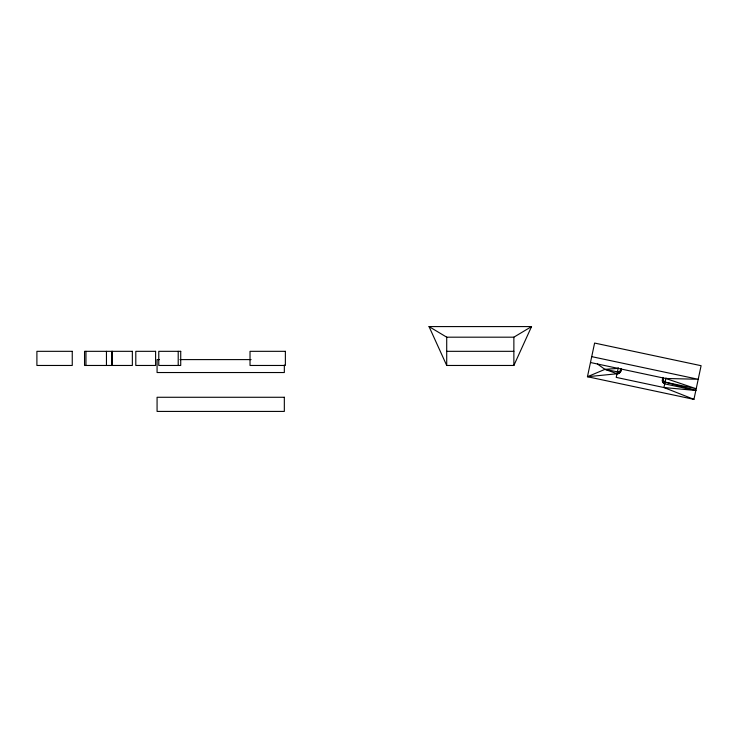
<?xml version="1.0" encoding="UTF-8"?>
<svg xmlns="http://www.w3.org/2000/svg" width="738" height="738" viewBox="0 0 738 738"><rect width="100%" height="100%" fill="white"/><g stroke="black" fill="none" stroke-linecap="round" stroke-linejoin="round"><path stroke-width="1.11" d="M618.13 368.391L604.939 369.36L587.448 376.721L693.941 399.359L701.1 365.697L594.607 343.059L587.448 376.721L618.462 373.622L620.593 371.74L620.815 369.609M620.824 371.048L621.276 368.539L620.593 371.74M618.269 367.745L616.221 377.386L663.932 387.533L695.833 390.485L664.717 383.871L662.549 382.007L662.899 378.548M617.743 373.769L618.13 371.98L620.114 371.113L621.202 369.258M618.462 373.622L618.85 371.832M619.136 373.327L619.523 371.537M619.736 372.902L620.114 371.113M620.224 372.367L620.612 370.577M662.235 380.596L662.918 377.386L662.927 380.208L665.086 382.118L695.833 390.485M662.318 381.315L662.696 379.526M662.549 382.007L662.927 380.208M662.918 382.635L663.296 380.845M663.416 383.179L663.794 381.389M664.394 381.814L664.015 383.603L665.086 382.118L696.202 388.732L665.851 378.529L590.474 362.515M665.98 377.911L663.932 387.533L693.941 399.359M513.869 365.467L531.545 326.583L429.036 326.583L446.711 365.467L513.869 365.467L513.869 337.183L531.545 326.583M446.49 337.183L513.869 337.183M446.711 351.325L513.869 351.325M159.371 359.6L157.074 359.6L157.074 372.533L284.333 372.533L284.333 364.987M179.952 359.6L251.086 359.6M665.861 378.465L698.213 379.277L591.719 356.639M604.939 369.36L618.13 371.98L617.005 373.696L604.939 369.36L597.393 363.982M429.036 326.583L446.711 337.183L446.711 365.467M178.209 351.325L178.209 365.467M112.204 351.325L112.204 365.467M111.908 351.325L111.908 365.467M106.457 351.325L106.457 365.467M85.959 351.325L85.959 365.467M72.25 351.325L36.9 351.325L36.9 365.467L72.25 365.467L72.25 351.325M132.351 351.325L84.538 351.325L84.538 365.467L132.351 365.467L132.351 351.325M155.598 351.325L135.801 351.325L135.801 365.467L155.598 365.467L155.598 351.325M180.727 351.325L158.771 351.325L158.771 365.467L180.727 365.467L180.727 351.325M285.375 351.325L250.025 351.325L250.025 365.467L285.375 365.467L285.375 351.325M284.333 397.275L157.074 397.275L157.074 411.417L284.333 411.417L284.333 397.275"/></g></svg>
